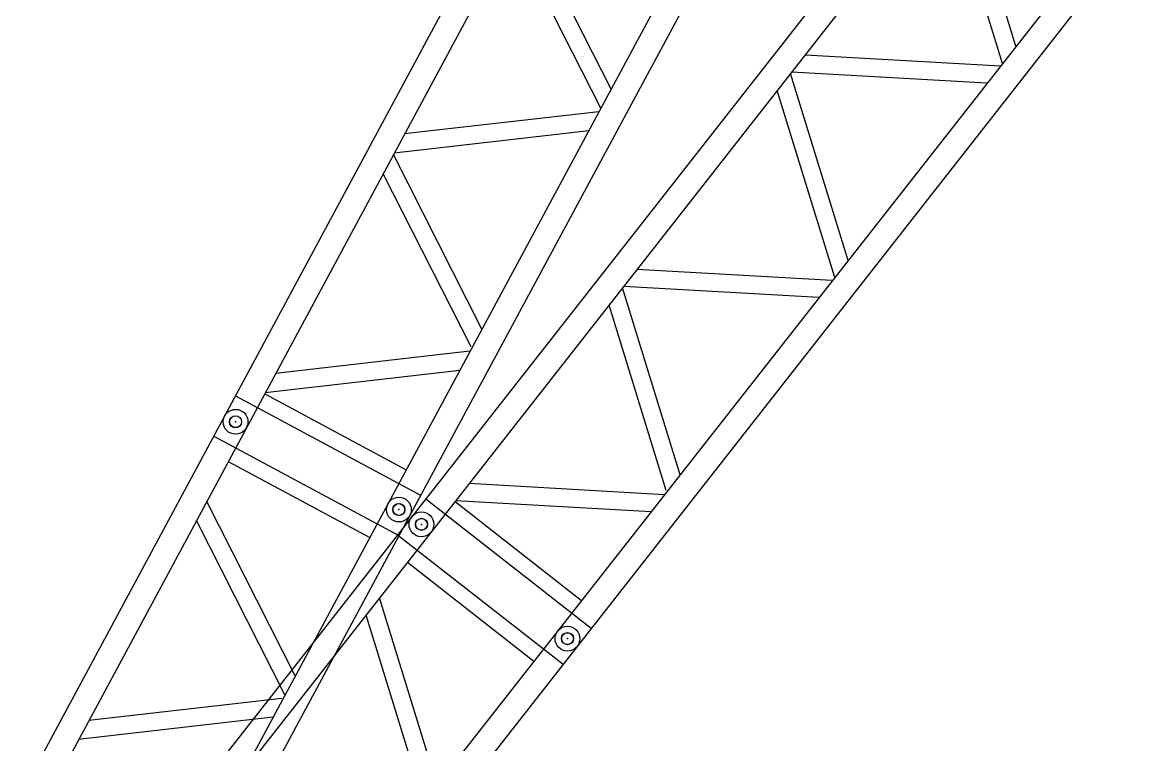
# Model space of a CAD drawing. Header units: millimetres. Extents: x 145 to 546, y 191 to 658.
# Drawn here: x 314.09 to 325.57, y 258.82 to 266.32 of the extents above; entities that cross this region are included whole.
import ezdxf

# ---------------------------------------------------------------- set-up
doc = ezdxf.new("R2010")
doc.units = ezdxf.units.MM

# ---------------------------------------------------------------- blocks, each defined once
blk = doc.blocks.new('DEMAG CC8800 MAST 42 M SIDE')
for p, q in [((25311, 1246), (9640, 1246)), ((14436, 1246), (14436, -1246)), ((14978, 1246), (14978, -1246)), ((25311, 952), (9640, 952)), ((11831, -952), (10506, 952)), ((12077, -937), (10764, 952)), ((12131, -952), (13455, 952)), ((12388, -952), (13713, 952)), ((14250, 952), (14250, -952)), ((15164, 952), (15164, -952)), ((16502, -952), (15177, 952)), ((16759, -952), (15435, 952)), ((16813, -937), (18126, 952)), ((17059, -952), (18384, 952)), ((19729, -952), (18405, 952)), ((19986, -952), (18662, 952)), ((20032, -952), (21356, 952)), ((20289, -952), (21614, 952)), ((22959, -952), (21634, 952)), ((23216, -952), (21892, 952)), ((23259, -952), (24584, 952)), ((23516, -952), (24841, 952)), ((25311, -952), (9640, -952)), ((25311, -1246), (9640, -1246))]:
    blk.add_line(p, q)
for centre, radius in [((14707, 1099), 147), ((14707, 1099), 72.1), ((14707, 1099), 70), ((14707, -1099), 147), ((14707, -1099), 72.1), ((14707, -1099), 70)]:
    blk.add_circle(centre, radius)
for p in [(14707, 1099), (14707, -1099)]:
    blk.add_point(p)
blk = doc.blocks.new('DEMAG CC8800 SUPERLIFT 19 M SV')
at = {"color": 1, "xscale": 0.8750000000116664, "yscale": 0.875, "zscale": 0.875, "rotation": 61.71863459694949}
blk.add_blockref('DEMAG CC8800 MAST 42 M SIDE', (0, 0), dxfattribs=at)
blk = doc.blocks.new('DEMAG CC8800 SUPERLIFT 25 M SV')
at = {"color": 1, "xscale": 0.8749999999791118, "yscale": 0.875, "zscale": 0.875, "rotation": 51.92743723660782}
blk.add_blockref('DEMAG CC8800 MAST 42 M SIDE', (0, 0), dxfattribs=at)

msp = doc.modelspace()

# ---------------------------------------------------------------- block references
at = {"xscale": 0.001000000003841706, "yscale": 0.001000000000203727, "zscale": 0.001}
for name in ['DEMAG CC8800 SUPERLIFT 19 M SV', 'DEMAG CC8800 SUPERLIFT 25 M SV']:
    msp.add_blockref(name, (311.054, 250.387), dxfattribs=at)

doc.saveas('drawing.dxf')
